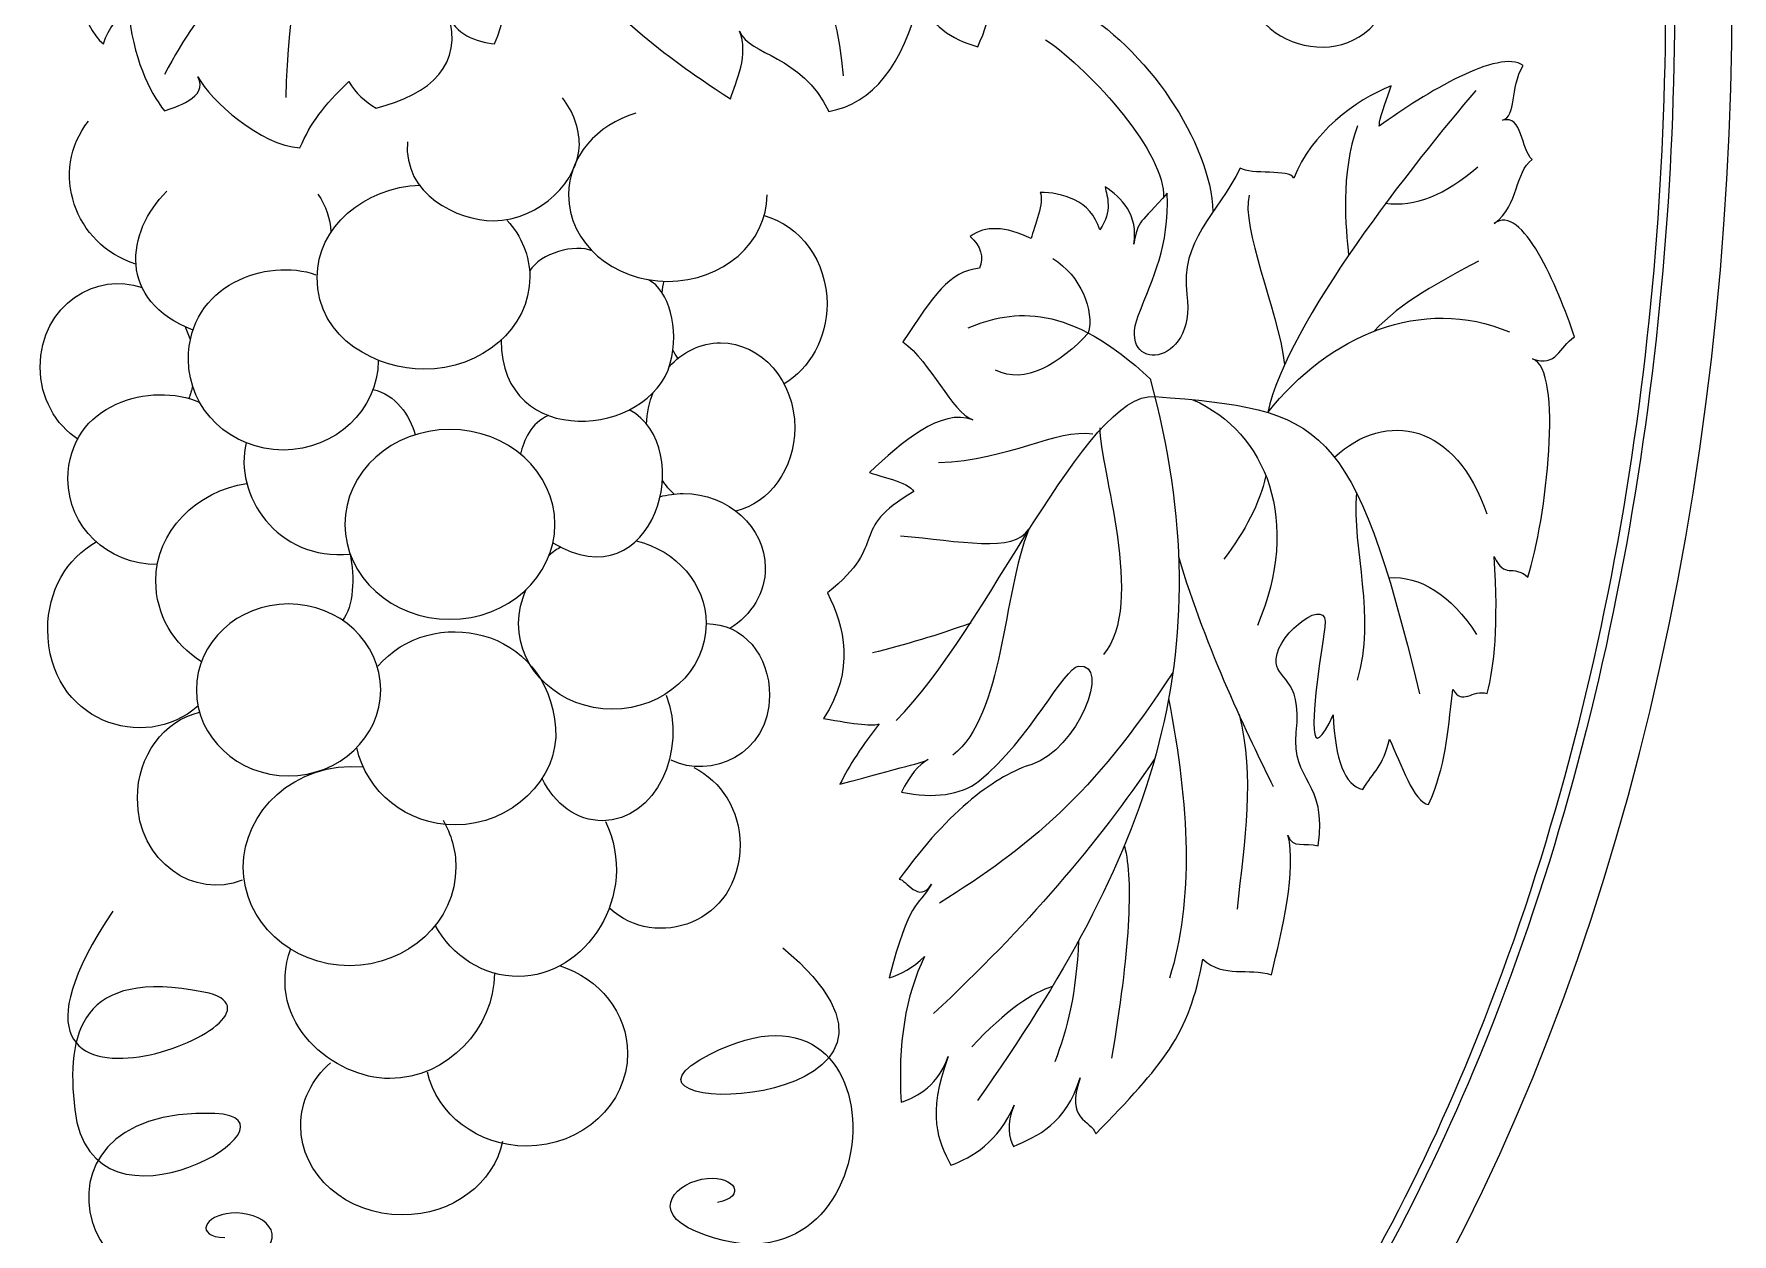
# Model space of a CAD drawing. Header units: millimetres. Extents: x -113 to 107, y -203 to 97.
# Drawn here: x -39.4 to 106.7, y -141.6 to -38.4 of the extents above; entities that cross this region are included whole.
import ezdxf

# ---------------------------------------------------------------- set-up
doc = ezdxf.new("R2010")
doc.units = ezdxf.units.MM
doc.header["$MEASUREMENT"] = 0
doc.layers.add('layer 1', color=7, linetype='Continuous')

msp = doc.modelspace()

# ---------------------------------------------------------------- linework, layer by layer
at = {"layer": 'layer 1', "color": 250, "lineweight": 9}
msp.add_open_spline([(-3.3033, -202.5771), (-75.337, -202.5771), (-113.3033, -118.6749), (-113.3033, -35.2346), (-113.3033, -35.2346), (-113.3033, 16.9181), (-86.5869, 71.1637), (-32.7617, 46.684), (-32.7617, 46.684), (-27.3094, 44.2044), (-23.9161, 50.394), (-26.9074, 56.0291), (-26.9074, 56.0291), (-26.9074, 56.0291), (-40.6664, 81.419), (-40.6664, 81.419), (-40.6664, 81.419), (-46.1561, 91.55), (-25.6913, 97.4228), (-3.3033, 97.4228), (-3.3033, 97.4228), (19.0847, 97.4228), (39.5495, 91.55), (34.0598, 81.419), (34.0598, 81.419), (34.0598, 81.419), (20.3008, 56.0291), (20.3008, 56.0291), (20.3008, 56.0291), (17.3095, 50.394), (20.7028, 44.2044), (26.1551, 46.684), (26.1551, 46.684), (79.9803, 71.1637), (106.6967, 16.9181), (106.6967, -35.2346), (106.6967, -35.2346), (106.6967, -118.6749), (68.7304, -202.5771), (-3.3033, -202.5771)], degree=3, knots=[0, 0, 0, 0, 0.1, 0.1, 0.1, 0.1, 0.2, 0.2, 0.2, 0.2, 0.3, 0.3, 0.3, 0.3, 0.4, 0.4, 0.4, 0.4, 0.5, 0.5, 0.5, 0.5, 0.6, 0.6, 0.6, 0.6, 0.7, 0.7, 0.7, 0.7, 0.8, 0.8, 0.8, 0.8, 0.9, 0.9, 0.9, 0.9, 1, 1, 1, 1], dxfattribs=at)
at = {"layer": 'layer 1', "color": 22, "lineweight": 9}
for points, knots in [([(-3.3033, -197.5771), (10.05, -197.5771), (22.7983, -194.5164), (34.6049, -188.1744), (34.6049, -188.1744), (58.1796, -175.511), (74.2704, -151.9016), (84.4597, -127.5536), (84.4597, -127.5536), (96.4413, -98.923), (101.7559, -66.2299), (101.7559, -35.2346), (101.7559, -35.2346), (101.7559, -33.2329), (101.7153, -31.2313), (101.6341, -29.2313), (101.6341, -29.2313), (101.0273, -14.2908), (98.1388, 1.4483), (92.1793, 15.1867), (92.1793, 15.1867), (87.2865, 26.4663), (79.7375, 37.5728), (68.7293, 43.4523), (68.7293, 43.4523), (55.6028, 50.4632), (41.2151, 48.0516), (28.1804, 42.1234), (28.1804, 42.1234), (25.1371, 40.7393), (21.7135, 40.7106), (18.8496, 42.5644), (18.8496, 42.5644), (13.5873, 45.9707), (13.1983, 53.2147), (15.9482, 58.3952), (15.9482, 58.3952), (15.9482, 58.3952), (15.9687, 58.4333), (15.9687, 58.4333), (15.9687, 58.4333), (15.9687, 58.4333), (29.7276, 83.8231), (29.7276, 83.8231), (29.7276, 83.8231), (29.8195, 83.9926), (30.0582, 84.4821), (30.016, 84.6966), (30.016, 84.6966), (29.9021, 85.2765), (28.6546, 86.2161), (28.2183, 86.5097), (28.2183, 86.5097), (26.1509, 87.9012), (23.3946, 88.8696), (21.0204, 89.5501), (21.0204, 89.5501), (13.4262, 91.727), (4.5658, 92.4228), (-3.3033, 92.4228), (-3.3033, 92.4228), (-11.1724, 92.4228), (-20.0328, 91.727), (-27.627, 89.5501), (-27.627, 89.5501), (-30.0012, 88.8696), (-32.7575, 87.9012), (-34.8249, 86.5097), (-34.8249, 86.5097), (-35.2612, 86.2161), (-36.5087, 85.2765), (-36.6226, 84.6966), (-36.6226, 84.6966), (-36.6648, 84.4821), (-36.4261, 83.9926), (-36.3342, 83.8232), (-36.3342, 83.8232), (-36.3342, 83.8232), (-22.5548, 58.3952), (-22.5548, 58.3952), (-22.5548, 58.3952), (-19.8049, 53.2147), (-20.1939, 45.9707), (-25.4562, 42.5644), (-25.4562, 42.5644), (-28.3201, 40.7106), (-31.7437, 40.7393), (-34.787, 42.1234), (-34.787, 42.1234), (-47.8217, 48.0516), (-62.2094, 50.4632), (-75.3359, 43.4523), (-75.3359, 43.4523), (-86.3441, 37.5728), (-93.8931, 26.4663), (-98.7859, 15.1867), (-98.7859, 15.1867), (-104.7454, 1.4483), (-107.6339, -14.2908), (-108.2407, -29.2313), (-108.2407, -29.2313), (-108.3219, -31.2313), (-108.3625, -33.2329), (-108.3625, -35.2346), (-108.3625, -35.2346), (-108.3625, -66.2299), (-103.0479, -98.923), (-91.0663, -127.5536), (-91.0663, -127.5536), (-80.877, -151.9016), (-64.7862, -175.511), (-41.2115, -188.1744), (-41.2115, -188.1744), (-29.4049, -194.5164), (-16.6566, -197.5771), (-3.3033, -197.5771)], [0, 0, 0, 0, 0.03448276, 0.03448276, 0.03448276, 0.03448276, 0.06896552, 0.06896552, 0.06896552, 0.06896552, 0.10344828, 0.10344828, 0.10344828, 0.10344828, 0.13793103, 0.13793103, 0.13793103, 0.13793103, 0.17241379, 0.17241379, 0.17241379, 0.17241379, 0.20689655, 0.20689655, 0.20689655, 0.20689655, 0.24137931, 0.24137931, 0.24137931, 0.24137931, 0.27586207, 0.27586207, 0.27586207, 0.27586207, 0.31034483, 0.31034483, 0.31034483, 0.31034483, 0.34482759, 0.34482759, 0.34482759, 0.34482759, 0.37931034, 0.37931034, 0.37931034, 0.37931034, 0.4137931, 0.4137931, 0.4137931, 0.4137931, 0.44827586, 0.44827586, 0.44827586, 0.44827586, 0.48275862, 0.48275862, 0.48275862, 0.48275862, 0.51724138, 0.51724138, 0.51724138, 0.51724138, 0.55172414, 0.55172414, 0.55172414, 0.55172414, 0.5862069, 0.5862069, 0.5862069, 0.5862069, 0.62068966, 0.62068966, 0.62068966, 0.62068966, 0.65517241, 0.65517241, 0.65517241, 0.65517241, 0.68965517, 0.68965517, 0.68965517, 0.68965517, 0.72413793, 0.72413793, 0.72413793, 0.72413793, 0.75862069, 0.75862069, 0.75862069, 0.75862069, 0.79310345, 0.79310345, 0.79310345, 0.79310345, 0.82758621, 0.82758621, 0.82758621, 0.82758621, 0.86206897, 0.86206897, 0.86206897, 0.86206897, 0.89655172, 0.89655172, 0.89655172, 0.89655172, 0.93103448, 0.93103448, 0.93103448, 0.93103448, 0.96551724, 0.96551724, 0.96551724, 0.96551724, 1, 1, 1, 1]), ([(29.2076, 84.588), (28.9729, 84.9595), (28.0748, 85.6456), (27.7806, 85.8436), (27.7806, 85.8436), (25.7641, 87.2007), (23.1262, 88.1151), (20.805, 88.7804), (20.805, 88.7804), (13.1947, 90.9619), (4.5877, 91.6228), (-3.3033, 91.6228), (-3.3033, 91.6228), (-11.1943, 91.6228), (-19.8013, 90.9619), (-27.4116, 88.7804), (-27.4116, 88.7804), (-29.7328, 88.1151), (-32.3707, 87.2007), (-34.3872, 85.8436), (-34.3872, 85.8436), (-34.6814, 85.6456), (-35.5795, 84.9595), (-35.8142, 84.588), (-35.8142, 84.588), (-35.7707, 84.4611), (-35.6873, 84.2932), (-35.6411, 84.2079), (-35.6411, 84.2079), (-35.6411, 84.2079), (-21.8593, 58.7753), (-21.8593, 58.7753), (-21.8593, 58.7753), (-18.9088, 53.2171), (-19.4145, 45.5256), (-25.0302, 41.8905), (-25.0302, 41.8905), (-28.1107, 39.8965), (-31.8302, 39.9016), (-35.111, 41.3937), (-35.111, 41.3937), (-38.9441, 43.137), (-42.9291, 44.5915), (-47.0201, 45.5774), (-47.0201, 45.5774), (-50.9956, 46.5355), (-55.0797, 47.049), (-59.1697, 46.9194), (-59.1697, 46.9194), (-64.7373, 46.7431), (-70.0348, 45.379), (-74.9669, 42.7448), (-74.9669, 42.7448), (-85.8063, 36.9554), (-93.2421, 25.9765), (-98.0621, 14.8651), (-98.0621, 14.8651), (-103.9943, 1.1896), (-106.8467, -14.3887), (-107.4508, -29.2642), (-107.4508, -29.2642), (-107.5315, -31.2532), (-107.572, -33.2439), (-107.572, -35.2346), (-107.572, -35.2346), (-107.572, -66.1742), (-102.2963, -98.6675), (-90.3383, -127.2416), (-90.3383, -127.2416), (-80.2203, -151.4195), (-64.2461, -174.8954), (-40.8409, -187.4678), (-40.8409, -187.4678), (-29.1554, -193.7447), (-16.5171, -196.7771), (-3.3033, -196.7771), (-3.3033, -196.7771), (9.9105, -196.7771), (22.5488, -193.7447), (34.2343, -187.4678), (34.2343, -187.4678), (57.6395, -174.8954), (73.6137, -151.4195), (83.7317, -127.2416), (83.7317, -127.2416), (95.6897, -98.6675), (100.9654, -66.1742), (100.9654, -35.2346), (100.9654, -35.2346), (100.9654, -33.2439), (100.9249, -31.2532), (100.8442, -29.2642), (100.8442, -29.2642), (100.2401, -14.3887), (97.3877, 1.1896), (91.4555, 14.8651), (91.4555, 14.8651), (86.6355, 25.9765), (79.1997, 36.9554), (68.3603, 42.7448), (68.3603, 42.7448), (63.4282, 45.379), (58.1307, 46.7431), (52.5631, 46.9194), (52.5631, 46.9194), (48.4731, 47.049), (44.389, 46.5355), (40.4135, 45.5774), (40.4135, 45.5774), (36.3225, 44.5915), (32.3375, 43.137), (28.5044, 41.3937), (28.5044, 41.3937), (25.2236, 39.9016), (21.5041, 39.8965), (18.4236, 41.8905), (18.4236, 41.8905), (12.8079, 45.5256), (12.3018, 53.2164), (15.2532, 58.7763), (15.2532, 58.7763), (15.2532, 58.7763), (15.2752, 58.8173), (15.2752, 58.8173), (15.2752, 58.8173), (15.2752, 58.8173), (29.0345, 84.2079), (29.0345, 84.2079), (29.0345, 84.2079), (29.0807, 84.2931), (29.1641, 84.4611), (29.2076, 84.588)], [0, 0, 0, 0, 0.03030303, 0.03030303, 0.03030303, 0.03030303, 0.06060606, 0.06060606, 0.06060606, 0.06060606, 0.09090909, 0.09090909, 0.09090909, 0.09090909, 0.12121212, 0.12121212, 0.12121212, 0.12121212, 0.15151515, 0.15151515, 0.15151515, 0.15151515, 0.18181818, 0.18181818, 0.18181818, 0.18181818, 0.21212121, 0.21212121, 0.21212121, 0.21212121, 0.24242424, 0.24242424, 0.24242424, 0.24242424, 0.27272727, 0.27272727, 0.27272727, 0.27272727, 0.3030303, 0.3030303, 0.3030303, 0.3030303, 0.33333333, 0.33333333, 0.33333333, 0.33333333, 0.36363636, 0.36363636, 0.36363636, 0.36363636, 0.39393939, 0.39393939, 0.39393939, 0.39393939, 0.42424242, 0.42424242, 0.42424242, 0.42424242, 0.45454545, 0.45454545, 0.45454545, 0.45454545, 0.48484848, 0.48484848, 0.48484848, 0.48484848, 0.51515152, 0.51515152, 0.51515152, 0.51515152, 0.54545455, 0.54545455, 0.54545455, 0.54545455, 0.57575758, 0.57575758, 0.57575758, 0.57575758, 0.60606061, 0.60606061, 0.60606061, 0.60606061, 0.63636364, 0.63636364, 0.63636364, 0.63636364, 0.66666667, 0.66666667, 0.66666667, 0.66666667, 0.6969697, 0.6969697, 0.6969697, 0.6969697, 0.72727273, 0.72727273, 0.72727273, 0.72727273, 0.75757576, 0.75757576, 0.75757576, 0.75757576, 0.78787879, 0.78787879, 0.78787879, 0.78787879, 0.81818182, 0.81818182, 0.81818182, 0.81818182, 0.84848485, 0.84848485, 0.84848485, 0.84848485, 0.87878788, 0.87878788, 0.87878788, 0.87878788, 0.90909091, 0.90909091, 0.90909091, 0.90909091, 0.93939394, 0.93939394, 0.93939394, 0.93939394, 0.96969697, 0.96969697, 0.96969697, 0.96969697, 1, 1, 1, 1]), ([(18.3802, 10.8433), (18.0084, 11.1359), (19.5516, 13.6452), (19.4951, 15.2331), (19.4951, 15.2331), (16.5967, 15.3064), (12.6746, 14.7126), (11.1707, 12.2242), (11.1707, 12.2242), (12.012, 13.5472), (11.2228, 15.3554), (11.8032, 16.1114), (11.8032, 16.1114), (9.258, 15.7327), (8.228, 15.5071), (6.9538, 14.6865), (6.9538, 14.6865), (5.4859, 16.6621), (5.4292, 18.2266), (5.7083, 21.3551), (5.7083, 21.3551), (1.6581, 21.3917), (-2.188, 20.099), (-3.4691, 16.7697), (-3.4691, 16.7697), (-3.5806, 16.9527), (-4.129, 18.9487), (-4.0265, 20.611), (-4.0265, 20.611), (-6.7019, 19.0745), (-9.6198, 16.8339), (-8.9313, 13.8065), (-8.9313, 13.8065), (-9.2842, 15.2525), (-10.3806, 17.1011), (-11.7183, 18.1966), (-11.7183, 18.1966), (-13.3467, 16.1457), (-15.2288, 14.8459), (-15.3583, 10.8479), (-15.3583, 10.8479), (-16.1195, 11.4566), (-16.9902, 11.5962), (-17.696, 13.0243), (-17.696, 13.0243), (-19.3312, 10.3357), (-20.154, 3.865), (-18.2392, 1.1272), (-18.2392, 1.1272), (-19.3039, 2.5952), (-21.2519, 3.6167), (-24.2219, 3.8615), (-24.2219, 3.8615), (-23.8727, 2.9467), (-23.9349, 1.7728), (-24.6495, 1.0749), (-24.6495, 1.0749), (-26.5085, 1.9895), (-30.2614, 2.6847), (-35.9086, 3.1602), (-35.9086, 3.1602), (-35.1719, 2.5387), (-34.7974, 1.138), (-33.0258, -0.1608), (-33.0258, -0.1608), (-34.8393, 1.1661), (-39.4338, 1.3418), (-43.712, 1.1846), (-43.712, 1.1846), (-43.722, -0.0279), (-43.712, -0.5713), (-43.3775, -2.1078), (-43.3775, -2.1078), (-45.0869, -1.6687), (-47.3905, -2.1078), (-50.289, -3.4248), (-50.289, -3.4248), (-49.2485, -3.8273), (-47.8876, -5.3528), (-45.8299, -5.7296), (-45.8299, -5.7296), (-47.6507, -5.3859), (-49.7691, -7.0641), (-51.5705, -11.5487), (-51.5705, -11.5487), (-47.2973, -13.3417), (-44.9007, -13.3762), (-43.1544, -12.9736), (-43.1544, -12.9736), (-45.1893, -13.4366), (-44.1304, -15.4496), (-43.9349, -16.7053), (-43.9349, -16.7053), (-41.9675, -16.4306), (-38.2793, -17.3197), (-34.1247, -17.4735), (-34.1247, -17.4735), (-38.3237, -17.2845), (-40.5256, -23.8676), (-40.0051, -31.1112), (-40.0051, -31.1112), (-37.9245, -31.0085), (-36.3449, -31.9266), (-35.4343, -30.3145), (-35.4343, -30.3145), (-36.6057, -32.4272), (-35.2864, -37.8543), (-33.456, -39.2046), (-33.456, -39.2046), (-32.9764, -37.7566), (-32.2209, -36.9546), (-31.338, -36.1316), (-31.338, -36.1316), (-30.8922, -40.4487), (-29.5326, -43.2887), (-28.1949, -44.9712), (-28.1949, -44.9712), (-27.3776, -44.6786), (-24.3597, -43.8416), (-25.3183, -42.0583), (-25.3183, -42.0583), (-24.2516, -44.0361), (-19.916, -47.9804), (-16.5435, -48.1539), (-16.5435, -48.1539), (-15.5772, -45.9417), (-14.5788, -44.6367), (-12.3321, -42.4418), (-12.3321, -42.4418), (-11.7202, -43.4784), (-10.9633, -44.1627), (-9.9909, -44.7446), (-9.9909, -44.7446), (-5.2346, -43.5008), (-2.4096, -41.005), (-3.8036, -36.5967), (-3.8036, -36.5967), (-3.2183, -38.3994), (-1.3639, -39.0372), (0.2094, -39.2046), (0.2094, -39.2046), (1.8075, -35.6559), (1.6212, -30.4978), (-0.9609, -27.7609), (-0.9609, -27.7609), (-2.3876, -26.2488), (-2.9528, -25.8913), (-2.9668, -23.6227), (-2.9668, -23.6227), (-2.9865, -20.3685), (2.3219, -19.8332), (2.6621, -24.0587), (2.6621, -24.0587), (2.7283, -24.8811), (2.4485, -25.3481), (1.3563, -29.5963), (1.3563, -29.5963), (0.8932, -31.3974), (4.8616, -35.9493), (6.0508, -36.5707), (6.0508, -36.5707), (6.571, -36.1687), (9.0736, -34.8954), (8.5985, -33.4414), (8.5985, -33.4414), (9.7192, -36.7565), (17.5255, -42.0216), (20.498, -43.9238), (20.498, -43.9238), (20.9813, -42.4973), (22.134, -40.0905), (21.2786, -38.1071), (21.2786, -38.1071), (22.1764, -40.2697), (26.5638, -40.0734), (28.9702, -45.0214), (28.9702, -45.0214), (32.7606, -44.3264), (35.3618, -41.0706), (36.7738, -35.2536), (36.7738, -35.2536), (37.7768, -37.668), (39.4489, -38.7917), (41.7902, -39.45), (41.7902, -39.45), (42.9792, -36.8528), (43.6762, -33.5969), (43.1279, -30.0951), (43.1279, -30.0951), (44.1046, -30.4387), (45.6545, -30.8268), (47.4754, -30.8635), (47.4754, -30.8635), (48.8504, -26.1806), (47.2233, -22.9993), (44.3251, -22.2305), (44.3251, -22.2305), (45.2542, -22.4604), (47.1539, -21.5477), (49.8988, -22.011), (49.8988, -22.011), (49.482, -14.3872), (44.4315, -13.3502), (37.6647, -12.6824), (37.6647, -12.6824), (38.364, -12.3325), (38.8547, -11.6545), (39.1364, -10.649), (39.1364, -10.649), (35.3093, -10.1369), (32.2115, -9.4259), (29.7217, -10.3772)], [0, 0, 0, 0, 0.01886792, 0.01886792, 0.01886792, 0.01886792, 0.03773585, 0.03773585, 0.03773585, 0.03773585, 0.05660377, 0.05660377, 0.05660377, 0.05660377, 0.0754717, 0.0754717, 0.0754717, 0.0754717, 0.09433962, 0.09433962, 0.09433962, 0.09433962, 0.11320755, 0.11320755, 0.11320755, 0.11320755, 0.13207547, 0.13207547, 0.13207547, 0.13207547, 0.1509434, 0.1509434, 0.1509434, 0.1509434, 0.16981132, 0.16981132, 0.16981132, 0.16981132, 0.18867925, 0.18867925, 0.18867925, 0.18867925, 0.20754717, 0.20754717, 0.20754717, 0.20754717, 0.22641509, 0.22641509, 0.22641509, 0.22641509, 0.24528302, 0.24528302, 0.24528302, 0.24528302, 0.26415094, 0.26415094, 0.26415094, 0.26415094, 0.28301887, 0.28301887, 0.28301887, 0.28301887, 0.30188679, 0.30188679, 0.30188679, 0.30188679, 0.32075472, 0.32075472, 0.32075472, 0.32075472, 0.33962264, 0.33962264, 0.33962264, 0.33962264, 0.35849057, 0.35849057, 0.35849057, 0.35849057, 0.37735849, 0.37735849, 0.37735849, 0.37735849, 0.39622642, 0.39622642, 0.39622642, 0.39622642, 0.41509434, 0.41509434, 0.41509434, 0.41509434, 0.43396226, 0.43396226, 0.43396226, 0.43396226, 0.45283019, 0.45283019, 0.45283019, 0.45283019, 0.47169811, 0.47169811, 0.47169811, 0.47169811, 0.49056604, 0.49056604, 0.49056604, 0.49056604, 0.50943396, 0.50943396, 0.50943396, 0.50943396, 0.52830189, 0.52830189, 0.52830189, 0.52830189, 0.54716981, 0.54716981, 0.54716981, 0.54716981, 0.56603774, 0.56603774, 0.56603774, 0.56603774, 0.58490566, 0.58490566, 0.58490566, 0.58490566, 0.60377358, 0.60377358, 0.60377358, 0.60377358, 0.62264151, 0.62264151, 0.62264151, 0.62264151, 0.64150943, 0.64150943, 0.64150943, 0.64150943, 0.66037736, 0.66037736, 0.66037736, 0.66037736, 0.67924528, 0.67924528, 0.67924528, 0.67924528, 0.69811321, 0.69811321, 0.69811321, 0.69811321, 0.71698113, 0.71698113, 0.71698113, 0.71698113, 0.73584906, 0.73584906, 0.73584906, 0.73584906, 0.75471698, 0.75471698, 0.75471698, 0.75471698, 0.77358491, 0.77358491, 0.77358491, 0.77358491, 0.79245283, 0.79245283, 0.79245283, 0.79245283, 0.81132075, 0.81132075, 0.81132075, 0.81132075, 0.83018868, 0.83018868, 0.83018868, 0.83018868, 0.8490566, 0.8490566, 0.8490566, 0.8490566, 0.86792453, 0.86792453, 0.86792453, 0.86792453, 0.88679245, 0.88679245, 0.88679245, 0.88679245, 0.90566038, 0.90566038, 0.90566038, 0.90566038, 0.9245283, 0.9245283, 0.9245283, 0.9245283, 0.94339623, 0.94339623, 0.94339623, 0.94339623, 0.96226415, 0.96226415, 0.96226415, 0.96226415, 0.98113208, 0.98113208, 0.98113208, 0.98113208, 1, 1, 1, 1]), ([(-17.7381, -43.8141), (-17.3835, -28.8571), (-12.6879, -16.6054), (-3.4691, -7.0469), (-3.4691, -7.0469), (18.0087, -16.3393), (29.2303, -27.9731), (30.1964, -41.9483)], [0, 0, 0, 0, 0.5, 0.5, 0.5, 0.5, 1, 1, 1, 1]), ([(52.2896, -55.2079), (53.4365, -53.5506), (52.8921, -52.3923), (52.7563, -51.5169), (52.7563, -51.5169), (54.1349, -52.3789), (55.6537, -53.9532), (55.2132, -56.4549), (55.2132, -56.4549), (55.592, -54.2417), (55.7441, -54.7603), (58.0985, -52.0535), (58.0985, -52.0535), (58.2438, -56.8258), (56.9071, -59.1075), (55.5937, -62.613), (55.5937, -62.613), (53.7289, -67.5895), (60.6448, -67.1802), (59.7842, -60.7769), (59.7842, -60.7769), (59.1609, -56.14), (62.3731, -53.9027), (64.3739, -49.9038), (64.3739, -49.9038), (65.2989, -50.5047), (68.6235, -49.9589), (68.9848, -50.7557), (68.9848, -50.7557), (70.4785, -46.9228), (74.2509, -44.0372), (77.3668, -42.8268), (77.3668, -42.8268), (76.4631, -45.3642), (76.3337, -45.9169), (76.3418, -46.2916), (76.3418, -46.2916), (80.339, -43.3905), (86.6592, -39.5994), (88.7198, -41.0626), (88.7198, -41.0626), (87.5711, -43.0397), (88.1506, -45.4407), (86.9513, -45.7825), (86.9513, -45.7825), (88.6833, -45.2991), (88.5053, -48.2588), (89.4971, -49.1694), (89.4971, -49.1694), (87.9834, -50.2691), (88.4231, -52.9684), (86.2363, -54.6764), (86.2363, -54.6764), (88.608, -52.8019), (91.7034, -60.1596), (93.1485, -64.4316), (93.1485, -64.4316), (91.7743, -65.3013), (91.67, -67.0473), (89.5174, -66.3247), (89.5174, -66.3247), (92.2494, -67.1462), (90.6876, -80.2718), (89.1272, -85.0978), (89.1272, -85.0978), (87.812, -83.9211), (87.1363, -85.3151), (86.2259, -83.3375), (86.2259, -83.3375), (86.6276, -89.3205), (86.2201, -92.7536), (85.6357, -95.1201), (85.6357, -95.1201), (84.354, -94.722), (83.4565, -96.2139), (82.6843, -94.7636), (82.6843, -94.7636), (82.1475, -98.9343), (82.1014, -101.1912), (80.5819, -104.6796), (80.5819, -104.6796), (79.3002, -104.4566), (78.2205, -101.2043), (77.2221, -99.0552), (77.2221, -99.0552), (76.662, -101.4314), (75.8597, -101.8121), (74.9126, -103.3813), (74.9126, -103.3813), (73.3675, -102.9969), (72.5226, -100.8587), (72.3778, -96.9671), (72.3778, -96.9671), (70.3445, -101.2395), (70.2396, -98.5605), (71.6657, -89.4086), (71.6657, -89.4086), (72.1235, -86.4702), (67.6155, -89.8699), (67.464, -92.1354), (67.464, -92.1354), (67.3355, -94.0594), (69.7336, -93.4964), (69.2015, -98.4502), (69.2015, -98.4502), (68.7336, -102.807), (71.9166, -102.5079), (71.081, -108.2381), (71.081, -108.2381), (69.9701, -107.875), (68.8061, -108.5283), (68.482, -107.3168), (68.482, -107.3168), (69.2382, -110.2483), (68.0114, -115.4679), (67.0544, -119.3274), (67.0544, -119.3274), (65.07, -118.6724), (62.9916, -119.6495), (61.1474, -117.9866), (61.1474, -117.9866), (59.9996, -124.5091), (57.7149, -127.0663), (51.9444, -133.0164), (51.9444, -133.0164), (51.5356, -131.7294), (49.3153, -132.0029), (50.5899, -128.2037), (50.5899, -128.2037), (49.3768, -132.1724), (46.9315, -133.2118), (44.8502, -134.1018), (44.8502, -134.1018), (44.5119, -133.3387), (44.1933, -132.2444), (44.9235, -130.5466), (44.9235, -130.5466), (43.582, -133.6956), (41.3062, -135.0464), (39.4719, -135.7222), (39.4719, -135.7222), (38.3687, -133.5062), (37.3822, -131.5118), (39.2391, -126.3675), (39.2391, -126.3675), (38.1832, -129.2744), (36.1352, -129.9443), (35.198, -130.2903), (35.198, -130.2903), (34.893, -125.2802), (35.5654, -121.1041), (37.215, -117.762), (37.215, -117.762), (36.2102, -118.6988), (35.1917, -119.305), (34.1598, -119.5804), (34.1598, -119.5804), (35.9277, -112.842), (36.5667, -113.5734), (37.8168, -111.5136), (37.8168, -111.5136), (36.7467, -113.2886), (35.5997, -111.1109), (35.0347, -111.098), (35.0347, -111.098), (39.3945, -105.0093), (43.4644, -102.1325), (46.4418, -101.2142), (46.4418, -101.2142), (50.3438, -100.0108), (53.3511, -92.4386), (50.4694, -92.7668), (50.4694, -92.7668), (49.1865, -92.9132), (46.375, -98.9589), (41.8926, -102.672), (41.8926, -102.672), (40.2623, -103.8685), (38.0386, -104.1812), (35.2214, -103.61), (35.2214, -103.61), (35.9349, -102.1875), (36.6969, -101.2516), (37.5074, -100.8013), (37.5074, -100.8013), (37.1217, -101.055), (35.3186, -101.4349), (29.928, -102.9341), (29.928, -102.9341), (30.7193, -101.3166), (31.8486, -99.5815), (33.3163, -97.7286), (33.3163, -97.7286), (32.8601, -97.9294), (31.2602, -97.7734), (28.5169, -97.2604), (28.5169, -97.2604), (31.268, -93.0737), (30.313, -89.3418), (28.8644, -86.463), (28.8644, -86.463), (34.3374, -81.9829), (30.4573, -81.1625), (36.2763, -77.7382), (36.2763, -77.7382), (35.8693, -76.8733), (33.0848, -76.3866), (32.4684, -76.0873), (32.4684, -76.0873), (35.2405, -73.5397), (38.6216, -70.5189), (41.3685, -71.5649), (41.3685, -71.5649), (39.5378, -70.9158), (37.7847, -66.5921), (35.327, -64.8475), (35.327, -64.8475), (38.0231, -60.8894), (39.2631, -58.7773), (41.9393, -58.5168), (41.9393, -58.5168), (42.3281, -57.5426), (42.0621, -56.6286), (41.1411, -55.7752), (41.1411, -55.7752), (42.4171, -54.8278), (44.1631, -54.8909), (46.3795, -55.9647), (46.3795, -55.9647), (46.6663, -54.9426), (47.5516, -52.7785), (47.162, -51.9918), (47.162, -51.9918), (48.9699, -51.9912), (51.5494, -52.6557), (52.2896, -55.2079)], [0, 0, 0, 0, 0.01694915, 0.01694915, 0.01694915, 0.01694915, 0.03389831, 0.03389831, 0.03389831, 0.03389831, 0.05084746, 0.05084746, 0.05084746, 0.05084746, 0.06779661, 0.06779661, 0.06779661, 0.06779661, 0.08474576, 0.08474576, 0.08474576, 0.08474576, 0.10169492, 0.10169492, 0.10169492, 0.10169492, 0.11864407, 0.11864407, 0.11864407, 0.11864407, 0.13559322, 0.13559322, 0.13559322, 0.13559322, 0.15254237, 0.15254237, 0.15254237, 0.15254237, 0.16949153, 0.16949153, 0.16949153, 0.16949153, 0.18644068, 0.18644068, 0.18644068, 0.18644068, 0.20338983, 0.20338983, 0.20338983, 0.20338983, 0.22033898, 0.22033898, 0.22033898, 0.22033898, 0.23728814, 0.23728814, 0.23728814, 0.23728814, 0.25423729, 0.25423729, 0.25423729, 0.25423729, 0.27118644, 0.27118644, 0.27118644, 0.27118644, 0.28813559, 0.28813559, 0.28813559, 0.28813559, 0.30508475, 0.30508475, 0.30508475, 0.30508475, 0.3220339, 0.3220339, 0.3220339, 0.3220339, 0.33898305, 0.33898305, 0.33898305, 0.33898305, 0.3559322, 0.3559322, 0.3559322, 0.3559322, 0.37288136, 0.37288136, 0.37288136, 0.37288136, 0.38983051, 0.38983051, 0.38983051, 0.38983051, 0.40677966, 0.40677966, 0.40677966, 0.40677966, 0.42372881, 0.42372881, 0.42372881, 0.42372881, 0.44067797, 0.44067797, 0.44067797, 0.44067797, 0.45762712, 0.45762712, 0.45762712, 0.45762712, 0.47457627, 0.47457627, 0.47457627, 0.47457627, 0.49152542, 0.49152542, 0.49152542, 0.49152542, 0.50847458, 0.50847458, 0.50847458, 0.50847458, 0.52542373, 0.52542373, 0.52542373, 0.52542373, 0.54237288, 0.54237288, 0.54237288, 0.54237288, 0.55932203, 0.55932203, 0.55932203, 0.55932203, 0.57627119, 0.57627119, 0.57627119, 0.57627119, 0.59322034, 0.59322034, 0.59322034, 0.59322034, 0.61016949, 0.61016949, 0.61016949, 0.61016949, 0.62711864, 0.62711864, 0.62711864, 0.62711864, 0.6440678, 0.6440678, 0.6440678, 0.6440678, 0.66101695, 0.66101695, 0.66101695, 0.66101695, 0.6779661, 0.6779661, 0.6779661, 0.6779661, 0.69491525, 0.69491525, 0.69491525, 0.69491525, 0.71186441, 0.71186441, 0.71186441, 0.71186441, 0.72881356, 0.72881356, 0.72881356, 0.72881356, 0.74576271, 0.74576271, 0.74576271, 0.74576271, 0.76271186, 0.76271186, 0.76271186, 0.76271186, 0.77966102, 0.77966102, 0.77966102, 0.77966102, 0.79661017, 0.79661017, 0.79661017, 0.79661017, 0.81355932, 0.81355932, 0.81355932, 0.81355932, 0.83050847, 0.83050847, 0.83050847, 0.83050847, 0.84745763, 0.84745763, 0.84745763, 0.84745763, 0.86440678, 0.86440678, 0.86440678, 0.86440678, 0.88135593, 0.88135593, 0.88135593, 0.88135593, 0.89830508, 0.89830508, 0.89830508, 0.89830508, 0.91525424, 0.91525424, 0.91525424, 0.91525424, 0.93220339, 0.93220339, 0.93220339, 0.93220339, 0.94915254, 0.94915254, 0.94915254, 0.94915254, 0.96610169, 0.96610169, 0.96610169, 0.96610169, 0.98305085, 0.98305085, 0.98305085, 0.98305085, 1, 1, 1, 1]), ([(84.6499, -43.2342), (79.3977, -49.3398), (68.3816, -63.2217), (66.7469, -70.9384), (66.7469, -70.9384), (71.9835, -64.3079), (79.9987, -60.8341), (87.5355, -63.9951)], [0, 0, 0, 0, 0.5, 0.5, 0.5, 0.5, 1, 1, 1, 1]), ([(-7.2844, -47.636), (-7.6803, -52.1649), (-2.9402, -54.4282), (0.1142, -54.4282), (0.1142, -54.4282), (4.1945, -54.4282), (7.5145, -50.8179), (7.5034, -47.8798), (7.5034, -47.8798), (7.498, -46.4399), (6.9555, -45.0143), (6.0497, -43.8551)], [0, 0, 0, 0, 0.33333333, 0.33333333, 0.33333333, 0.33333333, 0.66666667, 0.66666667, 0.66666667, 0.66666667, 1, 1, 1, 1]), ([(12.3774, -45.1732), (9.0028, -46.1822), (6.5726, -48.9276), (6.5726, -52.2024), (6.5726, -52.2024), (6.5726, -56.3119), (10.3993, -59.645), (15.1176, -59.645), (15.1176, -59.645), (19.8359, -59.645), (23.6622, -56.312), (23.6622, -52.2024)], [0, 0, 0, 0, 0.33333333, 0.33333333, 0.33333333, 0.33333333, 0.66666667, 0.66666667, 0.66666667, 0.66666667, 1, 1, 1, 1]), ([(1.2901, -54.403), (2.5123, -55.7496), (3.2417, -57.4478), (3.2417, -59.2929), (3.2417, -59.2929), (3.2417, -63.6665), (-0.8552, -67.2135), (-5.907, -67.2135), (-5.907, -67.2135), (-9.6635, -67.2135), (-15.0555, -64.7502), (-15.0555, -59.2929), (-15.0555, -59.2929), (-15.0555, -55.0218), (-11.061, -51.5311), (-6.1732, -51.3702)], [0, 0, 0, 0, 0.25, 0.25, 0.25, 0.25, 0.5, 0.5, 0.5, 0.5, 0.75, 0.75, 0.75, 0.75, 1, 1, 1, 1]), ([(23.4184, -53.9898), (26.5187, -54.8372), (28.8172, -57.9212), (28.8172, -61.5945), (28.8172, -61.5945), (28.8172, -64.5574), (27.3219, -67.1366), (25.1169, -68.4683)], [0, 0, 0, 0, 0.5, 0.5, 0.5, 0.5, 1, 1, 1, 1]), ([(-9.8002, -66.4621), (-9.8504, -70.7178), (-13.4875, -74.1611), (-17.967, -74.1611), (-17.967, -74.1611), (-22.478, -74.1611), (-26.136, -70.6765), (-26.136, -66.3798), (-26.136, -66.3798), (-26.136, -59.9057), (-19.3839, -57.598), (-15.1587, -59.0705)], [0, 0, 0, 0, 0.33333333, 0.33333333, 0.33333333, 0.33333333, 0.66666667, 0.66666667, 0.66666667, 0.66666667, 1, 1, 1, 1]), ([(48.2447, -57.6682), (50.6522, -59.1761), (51.8435, -62.1863), (51.2986, -64.0932), (51.2986, -64.0932), (48.8576, -66.7482), (45.8337, -68.5779), (43.3154, -67.2869)], [0, 0, 0, 0, 0.5, 0.5, 0.5, 0.5, 1, 1, 1, 1]), ([(-35.6237, -73.2484), (-37.5762, -71.9914), (-38.8858, -69.675), (-38.8858, -67.0267), (-38.8858, -67.0267), (-38.8858, -61.6006), (-33.9395, -58.7825), (-30.1256, -60.1834)], [0, 0, 0, 0, 0.5, 0.5, 0.5, 0.5, 1, 1, 1, 1]), ([(0.766, -64.7106), (0.7934, -74.275), (13.5818, -73.0618), (15.3311, -66.6977), (15.3311, -66.6977), (16.1624, -63.6736), (15.1931, -60.4307), (13.4619, -59.5053)], [0, 0, 0, 0, 0.5, 0.5, 0.5, 0.5, 1, 1, 1, 1]), ([(15.2084, -67.0216), (16.3577, -65.7338), (17.9294, -64.94), (19.6624, -64.94), (19.6624, -64.94), (23.1832, -64.94), (26.0385, -68.2166), (26.0385, -72.2569), (26.0385, -72.2569), (26.0385, -75.7809), (23.8665, -78.7239), (20.9752, -79.4186)], [0, 0, 0, 0, 0.33333333, 0.33333333, 0.33333333, 0.33333333, 0.66666667, 0.66666667, 0.66666667, 0.66666667, 1, 1, 1, 1]), ([(-28.8127, -84.0216), (-33.1429, -84.0216), (-36.4999, -80.7273), (-36.4999, -76.6635), (-36.4999, -76.6635), (-36.4999, -70.1267), (-29.2533, -68.2191), (-25.1603, -70.0701)], [0, 0, 0, 0, 0.5, 0.5, 0.5, 0.5, 1, 1, 1, 1]), ([(34.7542, -97.4551), (42.5019, -89.7402), (51.0923, -69.0903), (57.025, -69.5543), (57.025, -69.5543), (71.5613, -70.6911), (74.0692, -71.4782), (79.8055, -95.1365)], [0, 0, 0, 0, 0.5, 0.5, 0.5, 0.5, 1, 1, 1, 1]), ([(-3.634, -72.3901), (1.3549, -72.3901), (5.4009, -76.0486), (5.4009, -80.5602), (5.4009, -80.5602), (5.4009, -85.0716), (1.3549, -88.7304), (-3.634, -88.7304), (-3.634, -88.7304), (-8.623, -88.7304), (-12.6689, -85.0716), (-12.6689, -80.5602), (-12.6689, -80.5602), (-12.6689, -76.0486), (-8.623, -72.3901), (-3.634, -72.3901)], [0, 0, 0, 0, 0.25, 0.25, 0.25, 0.25, 0.5, 0.5, 0.5, 0.5, 0.75, 0.75, 0.75, 0.75, 1, 1, 1, 1]), ([(-25.0194, -92.3863), (-27.4244, -90.8681), (-28.9426, -88.3383), (-28.9426, -85.4232), (-28.9426, -85.4232), (-28.9426, -81.196), (-25.4486, -77.6634), (-21.1088, -77.0437)], [0, 0, 0, 0, 0.5, 0.5, 0.5, 0.5, 1, 1, 1, 1]), ([(14.4357, -78.1773), (15.074, -78.0055), (15.7504, -77.9133), (16.4505, -77.9133), (16.4505, -77.9133), (20.3468, -77.9133), (23.477, -80.8151), (23.5066, -84.2939), (23.5066, -84.2939), (23.525, -86.4557), (22.3186, -88.3671), (20.4563, -89.5217)], [0, 0, 0, 0, 0.33333333, 0.33333333, 0.33333333, 0.33333333, 0.66666667, 0.66666667, 0.66666667, 0.66666667, 1, 1, 1, 1]), ([(-25.3173, -96.1963), (-29.8962, -100.2851), (-38.2394, -97.5178), (-38.2394, -89.6035), (-38.2394, -89.6035), (-38.2394, -86.2861), (-36.6186, -83.482), (-34.0644, -82.0663)], [0, 0, 0, 0, 0.5, 0.5, 0.5, 0.5, 1, 1, 1, 1]), ([(12.385, -81.9826), (15.8526, -82.8068), (18.4134, -85.6836), (18.4134, -89.1046), (18.4134, -89.1046), (18.4134, -93.1681), (14.8, -96.4638), (10.3446, -96.4638), (10.3446, -96.4638), (5.8892, -96.4638), (2.2756, -93.1681), (2.2756, -89.1046), (2.2756, -89.1046), (2.2756, -88.0885), (2.5245, -87.0511), (2.9328, -86.1711)], [0, 0, 0, 0, 0.25, 0.25, 0.25, 0.25, 0.5, 0.5, 0.5, 0.5, 0.75, 0.75, 0.75, 0.75, 1, 1, 1, 1]), ([(-17.5223, -87.4121), (-13.1425, -87.4121), (-9.5908, -90.7235), (-9.5908, -94.807), (-9.5908, -94.807), (-9.5908, -98.8903), (-13.1425, -102.2016), (-17.5223, -102.2016), (-17.5223, -102.2016), (-21.9022, -102.2016), (-25.4542, -98.8903), (-25.4542, -94.807), (-25.4542, -94.807), (-25.4542, -90.7235), (-21.9022, -87.4121), (-17.5223, -87.4121)], [0, 0, 0, 0, 0.25, 0.25, 0.25, 0.25, 0.5, 0.5, 0.5, 0.5, 0.75, 0.75, 0.75, 0.75, 1, 1, 1, 1]), ([(-9.8439, -92.7784), (-5.282, -87.4386), (4.7815, -89.3265), (5.4577, -98.0855), (5.4577, -98.0855), (5.7988, -102.5051), (1.5899, -106.429), (-3.1795, -106.429), (-3.1795, -106.429), (-7.3525, -106.429), (-10.8358, -103.5681), (-11.6411, -99.7665)], [0, 0, 0, 0, 0.33333333, 0.33333333, 0.33333333, 0.33333333, 0.66666667, 0.66666667, 0.66666667, 0.66666667, 1, 1, 1, 1]), ([(18.4134, -89.1046), (21.6767, -89.1046), (23.8686, -91.8694), (23.8686, -95.2788), (23.8686, -95.2788), (23.8686, -100.414), (18.7587, -102.5358), (15.3971, -100.8444)], [0, 0, 0, 0, 0.5, 0.5, 0.5, 0.5, 1, 1, 1, 1]), ([(14.9725, -95.2507), (16.8183, -100.0054), (14.0876, -106.0685), (9.4922, -106.0685), (9.4922, -106.0685), (7.2891, -106.0685), (5.3588, -104.6131), (4.2925, -102.435)], [0, 0, 0, 0, 0.5, 0.5, 0.5, 0.5, 1, 1, 1, 1]), ([(-21.5191, -111.182), (-25.4949, -112.8158), (-30.5295, -109.7191), (-30.5295, -104.111), (-30.5295, -104.111), (-30.5295, -100.4734), (-28.2304, -97.438), (-25.1756, -96.7357)], [0, 0, 0, 0, 0.5, 0.5, 0.5, 0.5, 1, 1, 1, 1]), ([(-4.227, -106.0174), (-3.5229, -107.2191), (-3.1226, -108.5964), (-3.1226, -110.06), (-3.1226, -110.06), (-3.1226, -114.7436), (-7.2195, -118.5421), (-12.2712, -118.5421), (-12.2712, -118.5421), (-17.3228, -118.5421), (-21.4197, -114.7436), (-21.4197, -110.06), (-21.4197, -110.06), (-21.4197, -105.3763), (-17.0547, -100.9321), (-11.0939, -101.431)], [0, 0, 0, 0, 0.25, 0.25, 0.25, 0.25, 0.5, 0.5, 0.5, 0.5, 0.75, 0.75, 0.75, 0.75, 1, 1, 1, 1]), ([(17.3658, -101.4957), (19.7041, -102.6412), (21.3306, -105.1763), (21.3306, -108.1184), (21.3306, -108.1184), (21.3306, -114.9656), (14.0198, -117.238), (10.1344, -113.619)], [0, 0, 0, 0, 0.5, 0.5, 0.5, 0.5, 1, 1, 1, 1]), ([(9.7653, -106.1359), (12.7631, -112.5141), (8.0155, -119.4774), (2.2756, -119.4774), (2.2756, -119.4774), (-0.7718, -119.4774), (-3.4413, -117.7093), (-4.9164, -115.0632)], [0, 0, 0, 0, 0.5, 0.5, 0.5, 0.5, 1, 1, 1, 1]), ([(-32.6443, -113.8535), (-47.4127, -135.9276), (-14.4523, -122.8661), (-24.814, -120.8116), (-24.814, -120.8116), (-35.4278, -118.7072), (-36.685, -124.339), (-35.914, -130.9337), (-35.914, -130.9337), (-34.4626, -143.347), (-15.2131, -131.6324), (-23.868, -131.2686), (-23.868, -131.2686), (-42.1583, -130.4997), (-34.7282, -152.5537), (-20.7811, -144.0411), (-20.7811, -144.0411), (-16.9153, -141.6816), (-19.8803, -139.6419), (-22.4497, -139.834), (-22.4497, -139.834), (-24.8199, -140.0115), (-25.6096, -141.8748), (-23.0028, -141.9475)], [0, 0, 0, 0, 0.16666667, 0.16666667, 0.16666667, 0.16666667, 0.33333333, 0.33333333, 0.33333333, 0.33333333, 0.5, 0.5, 0.5, 0.5, 0.66666667, 0.66666667, 0.66666667, 0.66666667, 0.83333333, 0.83333333, 0.83333333, 0.83333333, 1, 1, 1, 1]), ([(25.027, -117.0058), (41.7564, -131.0011), (8.7477, -131.9272), (17.8694, -126.6573), (17.8694, -126.6573), (36.0213, -116.1712), (34.9187, -148.6721), (17.5669, -141.4298), (17.5669, -141.4298), (13.3538, -139.6714), (15.9314, -137.0916), (18.4977, -136.8558), (18.4977, -136.8558), (20.8651, -136.6386), (21.9603, -138.4075), (19.4022, -138.9197)], [0, 0, 0, 0, 0.25, 0.25, 0.25, 0.25, 0.5, 0.5, 0.5, 0.5, 0.75, 0.75, 0.75, 0.75, 1, 1, 1, 1]), ([(0.1929, -119.1941), (0.1929, -123.8778), (-3.8475, -128.2548), (-8.8072, -128.2548), (-8.8072, -128.2548), (-13.5521, -128.2548), (-19.6327, -123.5155), (-17.317, -117.0525)], [0, 0, 0, 0, 0.5, 0.5, 0.5, 0.5, 1, 1, 1, 1]), ([(5.8459, -118.5542), (9.2268, -119.648), (11.651, -122.6075), (11.651, -126.0858), (11.651, -126.0858), (11.651, -130.4939), (7.7578, -134.0688), (2.9571, -134.0688), (2.9571, -134.0688), (-1.2435, -134.0688), (-4.7495, -131.3316), (-5.5603, -127.6945)], [0, 0, 0, 0, 0.33333333, 0.33333333, 0.33333333, 0.33333333, 0.66666667, 0.66666667, 0.66666667, 0.66666667, 1, 1, 1, 1]), ([(0.8888, -133.6832), (0.1575, -137.2717), (-3.4215, -139.9963), (-7.7252, -139.9963), (-7.7252, -139.9963), (-12.5575, -139.9963), (-16.4762, -136.5613), (-16.4762, -132.3252), (-16.4762, -132.3252), (-16.4762, -130.2072), (-15.4965, -128.2894), (-13.9128, -126.9011)], [0, 0, 0, 0, 0.33333333, 0.33333333, 0.33333333, 0.33333333, 0.66666667, 0.66666667, 0.66666667, 0.66666667, 1, 1, 1, 1])]:
    msp.add_open_spline(points, degree=3, knots=knots, dxfattribs=at)
for points in [[(-16.0213, -29.7722), (-20.9088, -31.5665), (-24.9621, -35.5867), (-28.1817, -41.8322)], [(64.6969, -32.1983), (63.8232, -39.2775), (73.9014, -42.4987), (76.9559, -35.8599)], [(50.0548, -35.9763), (56.3244, -39.521), (61.852, -47.7293), (62.0241, -53.6631)], [(47.6302, -38.8497), (51.6454, -41.5959), (58.0102, -48.7211), (57.7602, -52.4377)], [(-30.6582, -58.162), (-35.9734, -56.4975), (-38.1264, -50.1449), (-34.7398, -45.8645)], [(74.465, -46.2533), (72.9598, -50.4323), (73.4762, -55.0684), (73.6955, -57.4212)], [(76.8616, -52.9082), (79.4568, -53.2992), (82.0065, -52.1683), (84.8189, -49.8002)], [(-25.7412, -63.8352), (-32.2679, -61.328), (-31.5259, -55.3754), (-27.9996, -51.896)], [(-15.0035, -52.1486), (-14.2759, -53.1416), (-13.9461, -54.2496), (-13.87, -55.3915)], [(65.1535, -52.2303), (64.4019, -55.0455), (67.5719, -61.929), (68.1988, -66.799)], [(8.6145, -57.0303), (7.1353, -56.3811), (4.1538, -57.2202), (3.2214, -58.7623)], [(84.8892, -57.9122), (81.6674, -59.5947), (78.1636, -61.4781), (75.9037, -63.9354)], [(14.6273, -60.6491), (14.6656, -60.2978), (14.7252, -59.9537), (14.8045, -59.6182)], [(40.9592, -63.6554), (44.9136, -61.9855), (49.6826, -61.5257), (56.6302, -68.0396)], [(-26.4303, -63.5456), (-26.2366, -63.931), (-26.1056, -64.3073), (-25.9784, -64.7312)], [(15.9807, -66.2675), (15.8213, -66.0319), (15.6736, -65.786), (15.5387, -65.5309)], [(-25.7861, -68.6367), (-25.8642, -69.0109), (-25.9692, -69.3739), (-26.0985, -69.7232)], [(56.6302, -68.0396), (63.1294, -92.0477), (56.4274, -109.3482), (41.7729, -130.1405)], [(-10.2567, -68.9565), (-8.3244, -69.3831), (-7.0626, -71.1743), (-6.6234, -72.848)], [(13.2924, -71.9353), (13.3286, -70.9883), (13.525, -70.0556), (13.8667, -69.2031)], [(60.3024, -69.8335), (66.6689, -72.6307), (69.6649, -80.3451), (65.8477, -89.2536)], [(4.8491, -71.1922), (3.3606, -71.8099), (2.6855, -73.3509), (2.4456, -74.5187)], [(5.2295, -82.1519), (13.9413, -87.4049), (17.7231, -73.8831), (11.8022, -70.7013)], [(72.4833, -74.7838), (76.9534, -70.6464), (82.9861, -71.8753), (85.5821, -79.6639)], [(38.4105, -75.2363), (44.561, -75.0249), (48.5293, -72.2854), (51.6793, -72.7824)], [(52.2985, -72.2655), (52.2296, -75.568), (56.2765, -87.4486), (52.6149, -91.7684)], [(-21.165, -73.5417), (-22.2707, -77.9596), (-18.5407, -83.7496), (-12.2168, -83.1187)], [(15.6661, -77.9584), (15.292, -77.6126), (14.9525, -77.2193), (14.6548, -76.7866)], [(66.5786, -76.364), (65.9982, -78.8834), (64.8681, -80.9923), (62.9774, -83.5516)], [(74.3755, -77.8251), (73.9758, -82.7683), (76.1043, -88.5073), (74.4386, -93.9732)], [(35.1405, -81.545), (40.247, -81.9867), (44.9285, -83.029), (46.1842, -80.9836)], [(46.1841, -80.9836), (43.9447, -86.5018), (44.0127, -97.027), (39.6572, -100.4303)], [(-12.2169, -83.1187), (-11.8126, -85.071), (-11.9272, -87.6563), (-12.8643, -88.821)], [(5.9137, -82.5315), (5.5896, -82.6786), (5.2528, -82.9149), (4.9035, -83.2401)], [(67.2502, -103.1553), (65.1392, -98.9391), (61.5059, -91.4022), (59.0819, -83.3662)], [(77.15, -85.1525), (79.8329, -84.995), (82.5031, -86.5858), (84.7198, -90.0292)], [(41.1796, -89.0612), (38.3423, -90.084), (35.5269, -90.9372), (32.7331, -91.6211)], [(58.5733, -93.3178), (51.6553, -103.9174), (46.2219, -108.2846), (38.5062, -113.1607)], [(58.2115, -95.5538), (59.9808, -104.7526), (60.4136, -112.9722), (58.2772, -119.6146)], [(64.2746, -96.934), (65.6347, -102.3181), (64.7544, -107.6231), (64.1015, -113.6869)], [(57.0216, -100.7056), (52.1256, -108.0059), (45.9071, -115.2735), (37.9938, -122.6493)], [(54.4171, -108.2449), (55.201, -111.3259), (54.831, -117.412), (53.307, -126.5029)], [(50.4707, -116.3853), (50.2523, -120.921), (49.5144, -124.0117), (48.4112, -126.8231)], [(48.2038, -120.3386), (46.5968, -120.8085), (44.1761, -122.3685), (41.2841, -125.5299)]]:
    msp.add_open_spline(points, degree=3, dxfattribs=at)

doc.saveas('drawing.dxf')
